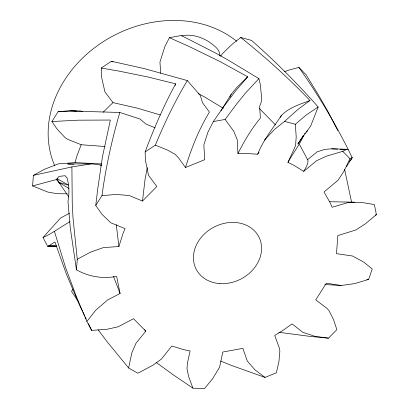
<?xml version="1.0" encoding="UTF-8"?>
<svg xmlns="http://www.w3.org/2000/svg" width="409" height="409" viewBox="0 0 409 409"><rect width="100%" height="100%" fill="white"/><g stroke="black" fill="none" stroke-linecap="round" stroke-linejoin="round"><path stroke-width="0.61" d="M101.417 163.937L75.041 162.613L58.308 163.881L44.458 169.29L33.4 175.343L32.597 185.931L56.493 179.541L59.029 176.397L65.149 175.717L66.212 177.24L66.779 177.107C69.295 184.899 69.464 193.35 67.966 201.484L70.343 228.401L76.463 269.838C88.722 276.678 102.807 279.137 116.621 276.341L120.098 293.483L107.664 299.925L95.752 310.191L86.882 321.454L91.647 330.416L107.204 329.245L118.165 326.791L133.498 318.693L145.788 331.172L135.977 343.299L131.851 352.737L128.62 367.972L137.874 373.238L152.966 365.186L161.366 359.102L171.821 346.019L183.508 349.598L190.093 350.978L187.44 363.12L186.995 368.575L188.646 376.571L192.915 388.161L204.531 388.55L212.511 378.903L219.633 367.103L222.777 352.047L242.88 348.356L247.297 361.04L254.879 369.777L265.027 377.415L276.341 372.814L278.933 361.592L279.863 351.311L279.505 348.519L274.725 335.411L282.992 330.38L292.041 323.887L302.905 332.348L314.741 336.254L328.442 338.166L336.873 329.649L333.478 319.419L328.994 310.666L327.185 308.534L315.763 299.879L326.321 283.207L341.132 285.487L354.511 283.657L368.637 279.424L372.241 268.928L363.652 262.041L352.446 255.993L336.474 253.646L337.854 235.594L355.677 230.027L365.094 224.06L376.403 214.638L374.358 204.572L362.548 202.598L348.095 202.532L332.128 207.261L330.206 202.844L324.025 192.005L338.166 180.108L344.051 171.1L349.946 158.651L352.088 157.69L351.51 159.208L349.373 161.376M76.463 269.838L77.27 259.26L73.022 218.171L72.245 203.227L71.897 166.933L91.657 163.835L101.723 165.159M77.27 259.26L90.363 252.225L103.359 247.609L118.907 246.525L122.991 233.559L125.052 228.646L110.793 222.793L101.933 214.255L95.762 205.446L101.959 195.64L116.299 194.439L129.28 195.528L142.49 201.054L145.052 179.362L147.312 167.68M95.762 205.446L97.731 188.958L102.439 156.892L110.358 120.041L78.262 120.18L51.897 121.534L56.764 128.651L65.128 137.685L67.838 139.382L81.187 144.735L104.888 146.499M219.894 55.752C220.088 49.198 213.386 45.021 208.677 41.616C200.691 36.738 190.901 33.758 181.576 35.915M101.959 195.64C105.767 167.491 111.862 139.72 119.827 112.46L140.016 119.045L145.972 124.05L155.164 127.823M75.041 162.613L76.795 156.269L81.187 144.735M175.078 85.619L175.65 83.835L148.349 77.091L118.988 71.105L101.279 68.032L101.524 76.918L104.919 91.867L112.976 102.618L137.465 108.191L160.348 114.97M142.49 201.054L156.846 186.53L148.518 175.323L145.369 160.031L145.149 151.944L155.318 145.19L167.608 150.098L175.318 154.484L178.661 158.048L185.471 167.516C191.478 148.283 198.871 129.331 209.418 112.102L202.521 102.751L200.292 95.435L187.327 80.588L144.382 68.635L111.453 61.273L101.279 68.032M145.149 151.944C153.789 128.584 163.784 105.747 175.65 83.835M220.609 56.294L222.266 53.865L232.634 43.819L240.737 37.485L251.479 40.384C275.134 61.105 297.328 83.441 318.156 106.989L310.697 125.977L297.829 144.07L303.028 135.849M155.318 145.19C164.52 122.945 174.945 101.243 187.327 80.588M229.924 97.132L231.192 94.275L236.607 87.695L247.696 76.785L219.797 61.432L188.641 46.283L169.433 37.694L164.98 46.299L159.945 62.045L160.696 73.267M352.256 157.838L348.264 149.561L346.842 149.265L342.742 151.325L326.474 156.166L316.51 160.773L303.713 171.376L293.749 165.221L287.956 162.399L295.554 145.747L296.213 136.918L295.344 124.29L306.29 114.949L318.156 106.989M185.471 167.516L204.735 159.674L203.851 144.929L207.859 132.352L213.304 121.606L225.108 119.428L233.733 131.223L237.256 139.806L237.956 153.544L244.96 153.411L257.731 154.198C263.197 139.924 273.038 128.191 281.346 115.553C288.948 107.598 299.945 104.285 309.976 100.512C288.401 77.889 265.185 56.948 240.737 37.485M280.513 117.271L281.346 115.553M303.524 135.461C299.649 145.18 292.88 153.222 287.956 162.399M237.956 153.544C244.245 141.064 251.443 128.886 260.369 118.124L259.669 106.263L261.136 102.48L261.694 98.313L260.318 84.632L258.897 78.615L228.386 60.21L215.809 53.15L181.238 35.517L169.433 37.694M303.713 171.376L306.234 166.979L307.742 163.431L308.043 160.527L299.572 144.566M220.998 110.67L231.192 94.275M346.571 166.514L352.088 157.69M51.897 121.534L58.093 111.729L70.256 110.614L81.069 111.018M257.731 154.198L259.076 152.082M72.894 289.373L71.549 291.443L77.899 300.952M213.304 121.606L223.646 106.729L235.374 91.233L247.696 76.785M225.108 119.428L237.113 103.38L245.553 93.042L258.897 78.615M56.616 246.346L47.781 246.509L43.017 237.547L60.506 218.079L69.489 213.217M103.134 112.24L112.976 102.618M264.444 140.159L274.557 129.372L284.603 121.386L297.517 109.781L309.976 100.512M304.327 133.794L305.226 132.93M306.126 132.071L307.476 130.778M307.655 159.622L317.093 151.851L324.802 149.367L331.765 148.83L346.842 149.265M43.017 237.547C52.551 233.161 60.915 226.857 69.995 221.678M284.224 71.764L288.933 70.072L298.877 67.419L306.08 74.75L319.434 96.631L327.819 111.268L337.854 130.665M375.201 215.062L376.403 214.638M33.4 175.343L71.897 166.933M366.781 279.654L368.637 279.424M49.049 246.417L47.781 246.509L54.903 241.949L66.427 274.204L79.167 304.291L82.424 311.106M52.214 246.192L54.75 246.013M58.093 111.729L84.096 111.432L119.827 112.46M91.657 163.835L67.633 163.963L73.947 164.208M329.654 201.724L354.557 202.174M67.173 193.8L57.188 193.723L47.899 192.087L32.597 185.931M56.698 246.075L48.61 245.84L56.871 246.116M100.461 165.226L101.723 165.277M331.765 148.83L337.476 149.086M340.017 149.198L346.362 149.479M324.843 284.536L341.132 285.487M70.256 110.614L76.381 111.033M81.279 111.371L82.5 111.453M328.442 338.166L310.467 336.449L278.841 332.302M284.603 121.386L295.344 124.29M265.027 377.415L230.558 365.109L220.696 361.05M111.453 61.273L113.175 61.963M198.145 93.513L205.43 97.444L223.34 108.329M69.029 188.503L58.988 182.491L56.493 179.541M192.915 388.161L172.797 374.496L156.31 362.522M59.975 183.227L58.988 182.491L57.055 178.641L68.569 185.108L58.988 182.491L68.845 196.985M259.47 108.559L275.518 124.95M342.742 151.325L349.946 158.651M128.62 367.972L107.184 341.822L98.114 329.782M144.663 329.68L145.788 331.172M298.877 67.419C317.343 93.554 333.841 120.998 348.264 149.561M82.966 312.241L84.591 315.646M85.138 316.781L86.222 319.056M88.39 323.601L91.647 330.416M86.882 321.454L76.866 297.849L65.573 267.588L54.463 231.52M113.472 276.418L120.098 293.483M344.613 169.362L351.571 202.174M118.907 246.525L116.279 224.694M54.658 165.563A112.869 93.569 -27.6 0 1 100.144 43.743A112.869 93.569 -27.6 0 1 236.683 41.263M219.572 283.57A35.271 29.244 -27.6 0 0 260.165 239.925A35.271 29.244 -27.6 0 0 202.782 235.61A35.271 29.244 -27.6 0 0 219.572 283.57"/></g></svg>
